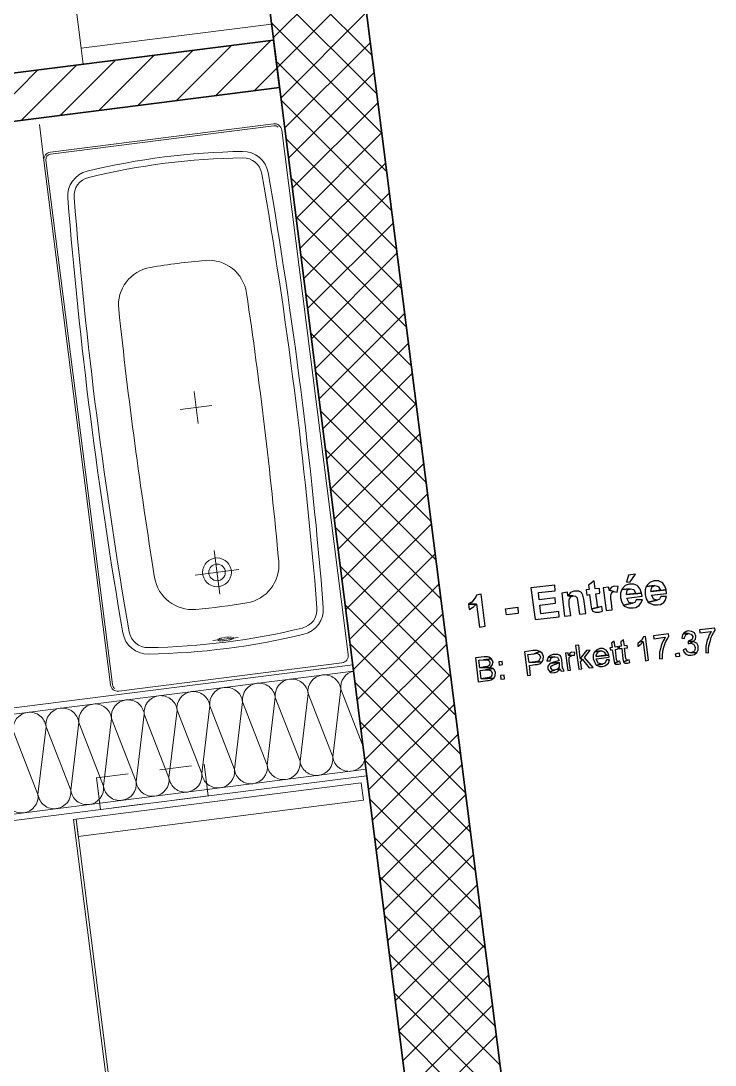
# Model space of a CAD drawing. Header units: metres. Extents: x 2713679.5 to 2713747.3, y 1226017.1 to 1226104.2.
# Drawn here: x 2713692.383 to 2713694.556, y 1226076.41 to 1226079.677 of the extents above; entities that cross this region are included whole.
import ezdxf

# ---------------------------------------------------------------- set-up
doc = ezdxf.new("R2010")
doc.units = ezdxf.units.M
doc.header["$MEASUREMENT"] = 0
for name, pattern in [('MITTELLINIE', [13, 9.34, -1.22, 1.22, -1.22]), ('Strich 2', [0.141111, 0.070556, -0.070556]), ('Strich 2_1mm', [0.15, 0.1, -0.05])]:
    doc.linetypes.add(name, pattern=pattern)
doc.layers.add('plangrafiken', color=251, linetype='Continuous')
doc.layers.add('waende_stuetzen', color=250, linetype='Continuous')
doc.layers.add('texte', color=7, linetype='Continuous', true_color=0x000000)

msp = doc.modelspace()

# ---------------------------------------------------------------- linework, layer by layer
at = {"layer": 'plangrafiken', "color": 7, "linetype": 'Continuous', "lineweight": 13}
for p, q in [((2713693.0933, 1226080.2518), (2713693.1676, 1226079.6665)), ((2713692.5723, 1226079.5909), (2713692.4981, 1226080.1762)), ((2713692.5723, 1226079.5909), (2713693.1676, 1226079.6665)), ((2713693.1676, 1226079.6665), (2713693.1739, 1226079.6169)), ((2713693.1739, 1226079.6169), (2713692.5786, 1226079.5413)), ((2713692.5786, 1226079.5413), (2713692.5723, 1226079.5909)), ((2713692.4555, 1226079.2404), (2713692.4413, 1226079.3525)), ((2713693.1739, 1226079.3548), (2713692.4755, 1226079.2661)), ((2713693.1746, 1226079.3488), (2713692.4762, 1226079.2602)), ((2713693.4078, 1226077.694), (2713693.1996, 1226079.3349)), ((2713692.4555, 1226079.2404), (2713692.6638, 1226077.5996)), ((2713692.6697, 1226077.6003), (2713692.4615, 1226079.2412)), ((2713692.9988, 1226077.7414), (2713692.9984, 1226077.7411)), ((2713693.0007, 1226077.7426), (2713693, 1226077.7422)), ((2713693.0033, 1226077.7437), (2713693.0023, 1226077.7433)), ((2713693.0055, 1226077.7444), (2713693.0043, 1226077.744)), ((2713693.0079, 1226077.7451), (2713693.0066, 1226077.7448)), ((2713693.0106, 1226077.7458), (2713693.0092, 1226077.7455)), ((2713693.0135, 1226077.7464), (2713693.012, 1226077.7461)), ((2713693.0166, 1226077.747), (2713693.015, 1226077.7467)), ((2713693.0197, 1226077.7475), (2713693.0181, 1226077.7473)), ((2713693.0229, 1226077.748), (2713693.0213, 1226077.7478)), ((2713693.0262, 1226077.7484), (2713693.0246, 1226077.7482)), ((2713693.0294, 1226077.7486), (2713693.0278, 1226077.7485)), ((2713693.0325, 1226077.7488), (2713693.0309, 1226077.7488)), ((2713693.0354, 1226077.749), (2713693.034, 1226077.7489)), ((2713693.0382, 1226077.749), (2713693.0369, 1226077.749)), ((2713693.0408, 1226077.7489), (2713693.0395, 1226077.7489)), ((2713693.0417, 1226077.7417), (2713693.0428, 1226077.742)), ((2713693.043, 1226077.7487), (2713693.0419, 1226077.7488)), ((2713693.0438, 1226077.7424), (2713693.0448, 1226077.7428)), ((2713693.045, 1226077.7485), (2713693.0441, 1226077.7486)), ((2713693.0465, 1226077.7435), (2713693.0472, 1226077.7439)), ((2713693.0473, 1226077.7479), (2713693.0466, 1226077.7481)), ((2713693.0483, 1226077.7446), (2713693.0487, 1226077.745)), ((2713693.0491, 1226077.7469), (2713693.0488, 1226077.7472)), ((2713692.9978, 1226077.7398), (2713692.9979, 1226077.7395)), ((2713692.9992, 1226077.7384), (2713692.9998, 1226077.7382)), ((2713693.0013, 1226077.7378), (2713693.0021, 1226077.7376)), ((2713693.0041, 1226077.7373), (2713693.0052, 1226077.7372)), ((2713693.0064, 1226077.7372), (2713693.0076, 1226077.7371)), ((2713693.0089, 1226077.7371), (2713693.0103, 1226077.7371)), ((2713693.0117, 1226077.7371), (2713693.0132, 1226077.7371)), ((2713693.0147, 1226077.7372), (2713693.0162, 1226077.7373)), ((2713693.0178, 1226077.7374), (2713693.0194, 1226077.7375)), ((2713693.021, 1226077.7377), (2713693.0226, 1226077.7379)), ((2713693.0242, 1226077.7381), (2713693.0258, 1226077.7383)), ((2713693.0274, 1226077.7385), (2713693.029, 1226077.7388)), ((2713693.0306, 1226077.739), (2713693.0321, 1226077.7393)), ((2713693.0337, 1226077.7396), (2713693.0351, 1226077.7399)), ((2713693.0366, 1226077.7403), (2713693.0379, 1226077.7406)), ((2713693.0392, 1226077.7409), (2713693.0405, 1226077.7413)), ((2713692.6895, 1226077.5797), (2713693.3879, 1226077.6683)), ((2713693.4486, 1226077.293), (2713692.5558, 1226077.1797)), ((2713693.4555, 1226077.2384), (2713693.4486, 1226077.293)), ((2713692.5627, 1226077.1251), (2713693.4555, 1226077.2384)), ((2713692.5558, 1226077.1797), (2713692.5478, 1226077.1786)), ((2713692.5478, 1226077.1786), (2713692.6989, 1226075.9882)), ((2713692.5558, 1226077.1797), (2713692.5627, 1226077.1251)), ((2713692.7069, 1226075.9892), (2713692.5558, 1226077.1797)), ((2713692.5558, 1226077.1797), (2713692.7799, 1226075.4138))]:
    msp.add_line(p, q, dxfattribs=at)
at = {"layer": 'plangrafiken', "color": 7, "linetype": 'Strich 2_1mm', "lineweight": 13}
for p, q in [((2713692.938, 1226078.4176), (2713692.9254, 1226078.5168)), ((2713692.9813, 1226078.4735), (2713692.8821, 1226078.4609))]:
    msp.add_line(p, q, dxfattribs=at)
at = {"layer": 'plangrafiken', "color": 7, "linetype": 'MITTELLINIE', "lineweight": 13}
for p, q in [((2713693.0058, 1226077.8829), (2713692.9884, 1226078.0198)), ((2713693.0656, 1226077.96), (2713692.9287, 1226077.9427)), ((2713693.0635, 1226077.7481), (2713692.9836, 1226077.738))]:
    msp.add_line(p, q, dxfattribs=at)
at = {"layer": 'plangrafiken', "color": 7, "linetype": 'Strich 2', "lineweight": 13}
for p, q in [((2713692.62, 1226077.3088), (2713692.9573, 1226077.3516)), ((2713692.9573, 1226077.3516), (2713692.9699, 1226077.2524)), ((2713692.6326, 1226077.2096), (2713692.62, 1226077.3088)), ((2713692.9699, 1226077.2524), (2713692.6326, 1226077.2096))]:
    msp.add_line(p, q, dxfattribs=at)
at = {"layer": 'plangrafiken', "color": 7, "linetype": 'Continuous', "lineweight": 13}
for radius in [0.045, 0.026]:
    msp.add_circle((2713692.9971, 1226077.9514), radius, dxfattribs=at)
for centre, radius, start, end in [((2713693.1768, 1226079.332), 0.023, 7.2326, 97.2326), ((2713693.1768, 1226079.332), 0.017, 47.3517, 97.2326), ((2713692.4784, 1226079.2433), 0.023, 97.2326, 187.2326), ((2713692.4784, 1226079.2433), 0.017, 97.2326, 187.2326), ((2713693.1117, 1226077.0486), 2.22, 90.8933, 103.5719), ((2713693.1117, 1226077.0486), 2.2, 90.8933, 103.5719), ((2713693.0783, 1226079.1883), 0.08, 9.8491, 90.8933), ((2713693.0783, 1226079.1883), 0.06, 9.8486, 90.8934), ((2713692.6095, 1226079.1288), 0.08, 103.5719, 184.6165), ((2713692.6095, 1226079.1288), 0.06, 103.5718, 184.6165), ((2713678.3585, 1226076.6329), 15, 4.61649, 9.84866), ((2713678.3585, 1226076.6329), 15.02, 4.61649, 9.84866), ((2713707.5011, 1226080.3313), 15.02, 184.61646, 189.84866), ((2713707.5011, 1226080.3313), 15, 184.61646, 189.84866), ((2713693.1514, 1226076.7356), 2.2, 94.9852, 99.4799), ((2713692.9707, 1226078.8077), 0.12, 8.4567, 94.9852), ((2713692.8088, 1226078.7872), 0.12, 99.48, 186.0084), ((2713678.2525, 1226076.6194), 15, 5.22328, 8.45675), ((2713707.6071, 1226080.3448), 15, 186.00839, 189.24188), ((2713693.0707, 1226077.9741), 0.12, 279.3214, 5.2233), ((2713692.9203, 1226077.955), 0.12, 189.2419, 275.1438), ((2713692.7338, 1226080.0266), 2.2, 275.1438, 279.3214), ((2713693.25, 1226077.8354), 0.06, 283.5718, 4.6166), ((2713693.25, 1226077.8354), 0.08, 283.5719, 4.6164), ((2713692.7479, 1226079.9156), 2.2, 270.8933, 283.5719), ((2713692.7812, 1226077.7759), 0.08, 189.8488, 270.8933), ((2713692.7812, 1226077.7759), 0.06, 189.8486, 270.8933), ((2713692.7479, 1226079.9156), 2.22, 270.8933, 283.5719), ((2713693.385, 1226077.6911), 0.023, 277.2326, 7.2326), ((2713692.6866, 1226077.6025), 0.023, 187.2326, 277.2326), ((2713692.6866, 1226077.6025), 0.017, 187.2326, 237.1133)]:
    msp.add_arc(centre, radius, start, end, dxfattribs=at)
at = {"layer": 'texte'}
for points in [[(2713694.3064, 1226077.9454), (2713694.2844, 1226077.9429), (2713694.2782, 1226077.9209), (2713694.2905, 1226077.9221)], [(2713694.0543, 1226077.9111), (2713693.9797, 1226077.9026), (2713693.9931, 1226077.8035), (2713694.0678, 1226077.812), (2713694.0666, 1226077.8291), (2713694.0103, 1226077.8218), (2713694.0078, 1226077.8487), (2713694.0568, 1226077.8548), (2713694.0555, 1226077.872), (2713694.0054, 1226077.8659), (2713694.0029, 1226077.8879), (2713694.0555, 1226077.894)], [(2713694.1779, 1226077.9246), (2713694.1595, 1226077.9111), (2713694.162, 1226077.8977), (2713694.1522, 1226077.8964), (2713694.1547, 1226077.8805), (2713694.1632, 1226077.8818), (2713694.1669, 1226077.8512), (2713694.1669, 1226077.8499), (2713694.1693, 1226077.8377), (2713694.1926, 1226077.8426), (2713694.1901, 1226077.8426), (2713694.1877, 1226077.8451), (2713694.1865, 1226077.8561), (2713694.1828, 1226077.8842), (2713694.195, 1226077.8867), (2713694.1938, 1226077.9013), (2713694.1803, 1226077.9001)], [(2713694.2232, 1226077.905), (2713694.206, 1226077.9026), (2713694.2146, 1226077.8316), (2713694.2342, 1226077.834), (2713694.2317, 1226077.8561), (2713694.2293, 1226077.8695), (2713694.2293, 1226077.8805), (2713694.233, 1226077.8879), (2713694.2391, 1226077.8916), (2713694.2244, 1226077.8952)], [(2713694.2403, 1226077.9087), (2713694.2317, 1226077.905), (2713694.2244, 1226077.8952), (2713694.2391, 1226077.8916), (2713694.2489, 1226077.8891), (2713694.2525, 1226077.9075), (2713694.2525, 1226077.9075)], [(2713694.288, 1226077.9148), (2713694.2868, 1226077.9148), (2713694.2746, 1226077.9099), (2713694.266, 1226077.9013), (2713694.2636, 1226077.8977), (2713694.2905, 1226077.9001), (2713694.3015, 1226077.8977), (2713694.3015, 1226077.8964), (2713694.3076, 1226077.8854), (2713694.2782, 1226077.8818), (2713694.326, 1226077.8867), (2713694.3211, 1226077.8989), (2713694.3149, 1226077.9075), (2713694.3125, 1226077.9099), (2713694.3015, 1226077.9148)], [(2713694.3406, 1226077.9075), (2713694.337, 1226077.8964), (2713694.337, 1226077.883), (2713694.337, 1226077.8818), (2713694.3406, 1226077.8683), (2713694.3468, 1226077.8585), (2713694.3749, 1226077.8646), (2713694.3627, 1226077.8671), (2713694.3627, 1226077.8683), (2713694.3565, 1226077.8805), (2713694.4043, 1226077.8854), (2713694.403, 1226077.8964), (2713694.3553, 1226077.8916), (2713694.3553, 1226077.8928), (2713694.3578, 1226077.905), (2713694.3676, 1226077.9099)], [(2713694.3651, 1226077.9246), (2713694.3639, 1226077.9246), (2713694.3516, 1226077.9197), (2713694.3431, 1226077.9111), (2713694.3406, 1226077.9075), (2713694.3676, 1226077.9099), (2713694.3786, 1226077.9075), (2713694.3786, 1226077.9062), (2713694.3847, 1226077.8952), (2713694.3553, 1226077.8916), (2713694.403, 1226077.8964), (2713694.3981, 1226077.9087), (2713694.392, 1226077.9172), (2713694.3896, 1226077.9197), (2713694.3786, 1226077.9246)], [(2713693.8243, 1226077.883), (2713693.8096, 1226077.8805), (2713693.8072, 1226077.8744), (2713693.7986, 1226077.8634), (2713693.7949, 1226077.8585), (2713693.7839, 1226077.8524), (2713693.8096, 1226077.8524), (2713693.8182, 1226077.7802), (2713693.8365, 1226077.7827)], [(2713694.0935, 1226077.8891), (2713694.0763, 1226077.8867), (2713694.0849, 1226077.8145), (2713694.1045, 1226077.8169), (2713694.0996, 1226077.8499), (2713694.0996, 1226077.8548), (2713694.0996, 1226077.8659), (2713694.1033, 1226077.8744), (2713694.1118, 1226077.8781), (2713694.0947, 1226077.8781)], [(2713694.1167, 1226077.8928), (2713694.1143, 1226077.8928), (2713694.1033, 1226077.8879), (2713694.0947, 1226077.8781), (2713694.1118, 1226077.8781), (2713694.1192, 1226077.8769), (2713694.1241, 1226077.872), (2713694.1241, 1226077.8707), (2713694.1265, 1226077.8573), (2713694.1314, 1226077.8206), (2713694.151, 1226077.823), (2713694.1449, 1226077.8671), (2713694.1424, 1226077.8805), (2713694.1375, 1226077.8879), (2713694.129, 1226077.8928)], [(2713694.2636, 1226077.8977), (2713694.2599, 1226077.8867), (2713694.2599, 1226077.8732), (2713694.2599, 1226077.872), (2713694.2636, 1226077.8585), (2713694.2697, 1226077.8487), (2713694.2978, 1226077.8548), (2713694.2856, 1226077.8573), (2713694.2856, 1226077.8585), (2713694.2795, 1226077.8707), (2713694.3272, 1226077.8769), (2713694.326, 1226077.8867), (2713694.2782, 1226077.8818), (2713694.2782, 1226077.883), (2713694.2807, 1226077.8952), (2713694.2905, 1226077.9001)], [(2713694.3859, 1226077.8756), (2713694.3822, 1226077.8671), (2713694.3749, 1226077.8646), (2713694.3468, 1226077.8585), (2713694.3516, 1226077.8548), (2713694.3627, 1226077.8499), (2713694.3761, 1226077.8499), (2713694.3847, 1226077.8512), (2713694.3957, 1226077.8573), (2713694.3994, 1226077.8634), (2713694.4043, 1226077.8756)], [(2713693.7839, 1226077.8524), (2713693.7864, 1226077.8353), (2713693.7888, 1226077.8365), (2713693.7998, 1226077.8438), (2713693.8096, 1226077.8524)], [(2713693.9026, 1226077.8181), (2713693.9001, 1226077.8377), (2713693.9381, 1226077.8426), (2713693.9393, 1226077.823), (2713693.9026, 1226077.8181)], [(2713694.2011, 1226077.8451), (2713694.1926, 1226077.8426), (2713694.1693, 1226077.8377), (2713694.173, 1226077.8304), (2713694.1803, 1226077.8267), (2713694.1889, 1226077.8267), (2713694.1926, 1226077.8267), (2713694.2036, 1226077.8304)], [(2713694.3088, 1226077.8659), (2713694.3052, 1226077.8573), (2713694.2978, 1226077.8548), (2713694.2697, 1226077.8487), (2713694.2746, 1226077.8451), (2713694.2856, 1226077.8402), (2713694.299, 1226077.8402), (2713694.3076, 1226077.8414), (2713694.3186, 1226077.8475), (2713694.3223, 1226077.8536), (2713694.3284, 1226077.8659)], [(2713694.5548, 1226077.7765), (2713694.507, 1226077.7716), (2713694.5083, 1226077.7619), (2713694.5438, 1226077.7667), (2713694.5425, 1226077.7643), (2713694.5376, 1226077.7557), (2713694.534, 1226077.7459), (2713694.5315, 1226077.7398), (2713694.5291, 1226077.73), (2713694.5266, 1226077.7202), (2713694.5266, 1226077.719), (2713694.5266, 1226077.708), (2713694.5266, 1226077.6994), (2713694.5364, 1226077.7007), (2713694.5352, 1226077.7007), (2713694.5352, 1226077.7117), (2713694.5364, 1226077.7215), (2713694.5389, 1226077.7288), (2713694.5413, 1226077.7386), (2713694.5438, 1226077.7484), (2713694.5462, 1226077.7533), (2713694.5511, 1226077.7619), (2713694.556, 1226077.7704)], [(2713694.3382, 1226077.7508), (2713694.3321, 1226077.7496), (2713694.3308, 1226077.7472), (2713694.326, 1226077.7386), (2713694.3211, 1226077.7349), (2713694.3308, 1226077.7337), (2713694.3382, 1226077.675), (2713694.348, 1226077.6762)], [(2713694.4104, 1226077.7594), (2713694.3627, 1226077.7533), (2713694.3639, 1226077.7435), (2713694.3994, 1226077.7484), (2713694.3981, 1226077.7459), (2713694.3933, 1226077.7374), (2713694.3896, 1226077.7276), (2713694.3871, 1226077.7215), (2713694.3847, 1226077.7117), (2713694.3822, 1226077.7019), (2713694.3822, 1226077.7007), (2713694.3822, 1226077.6897), (2713694.3822, 1226077.6811), (2713694.3908, 1226077.6823), (2713694.3908, 1226077.6823), (2713694.3908, 1226077.6933), (2713694.392, 1226077.7031), (2713694.3933, 1226077.7105), (2713694.3969, 1226077.7202), (2713694.3994, 1226077.73), (2713694.4018, 1226077.7349), (2713694.4067, 1226077.7435), (2713694.4116, 1226077.7521)], [(2713694.4569, 1226077.7606), (2713694.4544, 1226077.7557), (2713694.452, 1226077.7459), (2713694.4605, 1226077.7447), (2713694.4605, 1226077.7472), (2713694.4642, 1226077.7557), (2713694.4642, 1226077.7557), (2713694.4728, 1226077.7606)], [(2713694.4716, 1226077.768), (2713694.4654, 1226077.7667), (2713694.4569, 1226077.7606), (2713694.4728, 1226077.7606), (2713694.4813, 1226077.7582), (2713694.4862, 1226077.7508), (2713694.4862, 1226077.7484), (2713694.4826, 1226077.7398), (2713694.4813, 1226077.7398), (2713694.4728, 1226077.7362), (2713694.4875, 1226077.7349), (2713694.4948, 1226077.7423), (2713694.496, 1226077.7508), (2713694.496, 1226077.7521), (2713694.4924, 1226077.7606), (2713694.4911, 1226077.7619), (2713694.4826, 1226077.7667), (2713694.4813, 1226077.7667)], [(2713694.129, 1226077.7239), (2713694.1192, 1226077.7227), (2713694.129, 1226077.6481), (2713694.1387, 1226077.6493), (2713694.1351, 1226077.6713), (2713694.1412, 1226077.6786), (2713694.1339, 1226077.6823)], [(2713694.1963, 1226077.7129), (2713694.195, 1226077.7129), (2713694.1865, 1226077.7092), (2713694.1791, 1226077.7031), (2713694.1975, 1226077.7056), (2713694.2011, 1226077.7056), (2713694.2097, 1226077.7019), (2713694.2097, 1226077.7007), (2713694.2146, 1226077.6921), (2713694.184, 1226077.6884), (2713694.2232, 1226077.6921), (2713694.2207, 1226077.7007), (2713694.2146, 1226077.708), (2713694.2146, 1226077.708), (2713694.206, 1226077.7129)], [(2713694.2403, 1226077.7362), (2713694.2317, 1226077.73), (2713694.2342, 1226077.7166), (2713694.2268, 1226077.7154), (2713694.2281, 1226077.7092), (2713694.2342, 1226077.7092), (2713694.2391, 1226077.6786), (2713694.2391, 1226077.6774), (2713694.2415, 1226077.6676), (2713694.2538, 1226077.6725), (2713694.2501, 1226077.6725), (2713694.2489, 1226077.6738), (2713694.2476, 1226077.6786), (2713694.244, 1226077.7105), (2713694.2525, 1226077.7117), (2713694.2525, 1226077.719), (2713694.2427, 1226077.7178)], [(2713694.2697, 1226077.7398), (2713694.2611, 1226077.7337), (2713694.2623, 1226077.7202), (2713694.2562, 1226077.719), (2713694.2562, 1226077.7129), (2713694.2636, 1226077.7129), (2713694.2672, 1226077.6823), (2713694.2672, 1226077.6811), (2713694.2697, 1226077.6713), (2713694.2831, 1226077.6762), (2713694.2795, 1226077.6762), (2713694.2782, 1226077.6774), (2713694.277, 1226077.6823), (2713694.2721, 1226077.7141), (2713694.2819, 1226077.7154), (2713694.2807, 1226077.7227), (2713694.2721, 1226077.7215)], [(2713694.3211, 1226077.7349), (2713694.3137, 1226077.7288), (2713694.3137, 1226077.7202), (2713694.3149, 1226077.7202), (2713694.3235, 1226077.7264), (2713694.3235, 1226077.7264), (2713694.3308, 1226077.7337)], [(2713694.4642, 1226077.7117), (2713694.4557, 1226077.7092), (2713694.4581, 1226077.7031), (2713694.4642, 1226077.6958), (2713694.4716, 1226077.6921), (2713694.4813, 1226077.6921), (2713694.4813, 1226077.6921), (2713694.4911, 1226077.6946), (2713694.4985, 1226077.7007), (2713694.4801, 1226077.6994), (2713694.4801, 1226077.6994), (2713694.4716, 1226077.7019), (2713694.4691, 1226077.7031)], [(2713694.4716, 1226077.7362), (2713694.4716, 1226077.7276), (2713694.4777, 1226077.73), (2713694.4875, 1226077.7349), (2713694.4875, 1226077.7349), (2713694.4728, 1226077.7362)], [(2713694.4875, 1226077.7349), (2713694.4777, 1226077.73), (2713694.4801, 1226077.73), (2713694.4887, 1226077.7264), (2713694.4899, 1226077.7251), (2713694.4936, 1226077.7166), (2713694.4936, 1226077.7141), (2713694.4911, 1226077.7056), (2713694.4887, 1226077.7031), (2713694.4801, 1226077.6994), (2713694.4985, 1226077.7007), (2713694.5034, 1226077.7092), (2713694.5034, 1226077.7178), (2713694.5034, 1226077.7215), (2713694.4985, 1226077.73), (2713694.496, 1226077.7313)], [(2713693.8328, 1226077.6872), (2713693.8059, 1226077.6835), (2713693.8145, 1226077.6089), (2713693.8439, 1226077.6126), (2713693.8463, 1226077.6126), (2713693.8549, 1226077.615), (2713693.8634, 1226077.6199), (2713693.8243, 1226077.6187), (2713693.8206, 1226077.6444), (2713693.8377, 1226077.6468), (2713693.861, 1226077.6505), (2713693.8524, 1226077.6542), (2713693.8524, 1226077.6542), (2713693.8194, 1226077.653), (2713693.8169, 1226077.6762), (2713693.8316, 1226077.6774), (2713693.8561, 1226077.6811), (2713693.8475, 1226077.686), (2713693.8439, 1226077.6872)], [(2713693.8561, 1226077.6811), (2713693.8316, 1226077.6774), (2713693.8328, 1226077.6774), (2713693.8426, 1226077.6774), (2713693.8488, 1226077.675), (2713693.8512, 1226077.6689), (2713693.85, 1226077.6615), (2713693.8451, 1226077.6566), (2713693.8353, 1226077.6554), (2713693.8194, 1226077.653), (2713693.8524, 1226077.6542), (2713693.8585, 1226077.6615), (2713693.861, 1226077.6713), (2713693.861, 1226077.6713), (2713693.8561, 1226077.6799)], [(2713693.987, 1226077.7068), (2713693.9589, 1226077.7031), (2713693.9687, 1226077.6285), (2713693.9785, 1226077.6297), (2713693.9748, 1226077.6603), (2713693.9931, 1226077.6627), (2713693.9993, 1226077.6627), (2713694.009, 1226077.6664), (2713694.0152, 1226077.6713), (2713693.9736, 1226077.6689), (2713693.9699, 1226077.6946), (2713693.9895, 1226077.697), (2713694.0078, 1226077.7043), (2713694.0078, 1226077.7043), (2713693.9993, 1226077.7068), (2713693.998, 1226077.7068)], [(2713694.0078, 1226077.7043), (2713693.9895, 1226077.697), (2713693.998, 1226077.6982), (2713694.0054, 1226077.6946), (2713694.009, 1226077.6872), (2713694.009, 1226077.6848), (2713694.0054, 1226077.6762), (2713694.0029, 1226077.6738), (2713693.9931, 1226077.6713), (2713693.9736, 1226077.6689), (2713694.0152, 1226077.6713), (2713694.0176, 1226077.6786), (2713694.0188, 1226077.6884), (2713694.0188, 1226077.6884), (2713694.0152, 1226077.6982)], [(2713694.0335, 1226077.6848), (2713694.0335, 1226077.6848), (2713694.0298, 1226077.675), (2713694.0396, 1226077.675), (2713694.0433, 1226077.6835), (2713694.0433, 1226077.6835), (2713694.0519, 1226077.6872)], [(2713694.0531, 1226077.6946), (2713694.0494, 1226077.6946), (2713694.0409, 1226077.6909), (2713694.0409, 1226077.6909), (2713694.0335, 1226077.6848), (2713694.0519, 1226077.6872), (2713694.0543, 1226077.6872), (2713694.0629, 1226077.686), (2713694.0666, 1226077.6774), (2713694.0666, 1226077.675), (2713694.0617, 1226077.6738), (2713694.0506, 1226077.6701), (2713694.0433, 1226077.6676), (2713694.0678, 1226077.6689), (2713694.0678, 1226077.6652), (2713694.0678, 1226077.6554), (2713694.0629, 1226077.6481), (2713694.0714, 1226077.6481), (2713694.0739, 1226077.6419), (2713694.0837, 1226077.6432), (2713694.08, 1226077.6493), (2713694.0788, 1226077.653), (2713694.0776, 1226077.6652), (2713694.0763, 1226077.6774), (2713694.0739, 1226077.686), (2713694.0714, 1226077.6909), (2713694.0641, 1226077.6946), (2713694.0629, 1226077.6946)], [(2713694.0959, 1226077.6994), (2713694.0874, 1226077.6982), (2713694.0947, 1226077.6444), (2713694.1033, 1226077.6456), (2713694.0996, 1226077.6738), (2713694.0996, 1226077.675), (2713694.0996, 1226077.6848), (2713694.1033, 1226077.6897), (2713694.1082, 1226077.6921), (2713694.0971, 1226077.6909)], [(2713694.1069, 1226077.7019), (2713694.102, 1226077.6994), (2713694.0971, 1226077.6909), (2713694.1082, 1226077.6921), (2713694.1155, 1226077.6909), (2713694.1167, 1226077.7007), (2713694.1167, 1226077.7007)], [(2713694.1644, 1226077.708), (2713694.1534, 1226077.7068), (2713694.1339, 1226077.6823), (2713694.1412, 1226077.6786), (2713694.162, 1226077.653), (2713694.1742, 1226077.6542), (2713694.1473, 1226077.6848)], [(2713694.1791, 1226077.7031), (2713694.1779, 1226077.7007), (2713694.1742, 1226077.6921), (2713694.1742, 1226077.6811), (2713694.1755, 1226077.6786), (2713694.1791, 1226077.6689), (2713694.184, 1226077.6615), (2713694.2036, 1226077.664), (2713694.1999, 1226077.664), (2713694.1914, 1226077.6676), (2713694.1877, 1226077.6713), (2713694.184, 1226077.6811), (2713694.2244, 1226077.686), (2713694.2244, 1226077.6884), (2713694.2232, 1226077.6921), (2713694.184, 1226077.6884), (2713694.184, 1226077.6909), (2713694.1877, 1226077.7007), (2713694.1889, 1226077.7019), (2713694.1975, 1226077.7056)], [(2713694.2158, 1226077.6774), (2713694.2158, 1226077.6762), (2713694.2109, 1226077.6676), (2713694.2036, 1226077.664), (2713694.184, 1226077.6615), (2713694.1852, 1226077.6615), (2713694.1938, 1226077.6566), (2713694.2036, 1226077.6566), (2713694.2109, 1226077.6591), (2713694.2183, 1226077.664), (2713694.2219, 1226077.6676), (2713694.2256, 1226077.6774)], [(2713694.2868, 1226077.6774), (2713694.2831, 1226077.6762), (2713694.2697, 1226077.6713), (2713694.2746, 1226077.6676), (2713694.2819, 1226077.6676), (2713694.2892, 1226077.6689)], [(2713694.4336, 1226077.6872), (2713694.4324, 1226077.697), (2713694.4434, 1226077.6994), (2713694.4446, 1226077.6884), (2713694.4336, 1226077.6872)], [(2713693.861, 1226077.6505), (2713693.8377, 1226077.6468), (2713693.839, 1226077.6468), (2713693.8488, 1226077.6468), (2713693.8549, 1226077.6432), (2713693.8585, 1226077.6358), (2713693.8573, 1226077.6297), (2713693.8549, 1226077.6248), (2713693.8488, 1226077.6224), (2713693.8426, 1226077.6211), (2713693.8243, 1226077.6187), (2713693.8634, 1226077.6199), (2713693.8671, 1226077.6273), (2713693.8671, 1226077.6273), (2713693.8683, 1226077.637), (2713693.8683, 1226077.6395), (2713693.8634, 1226077.6481)], [(2713693.8891, 1226077.6725), (2713693.8793, 1226077.6713), (2713693.8806, 1226077.6615), (2713693.8904, 1226077.6627)], [(2713694.0433, 1226077.6676), (2713694.0372, 1226077.664), (2713694.0323, 1226077.6578), (2713694.0323, 1226077.6505), (2713694.0323, 1226077.6481), (2713694.0384, 1226077.6407), (2713694.0531, 1226077.6456), (2713694.0458, 1226077.6468), (2713694.0421, 1226077.6517), (2713694.0421, 1226077.6566), (2713694.0458, 1226077.6603), (2713694.0531, 1226077.6627), (2713694.0592, 1226077.6652), (2713694.0678, 1226077.6689)], [(2713694.0629, 1226077.6481), (2713694.0531, 1226077.6456), (2713694.0384, 1226077.6407), (2713694.0421, 1226077.6383), (2713694.0519, 1226077.637), (2713694.0531, 1226077.6383), (2713694.0617, 1226077.6407), (2713694.0629, 1226077.6419), (2713694.0714, 1226077.6481)], [(2713694.2574, 1226077.6738), (2713694.2538, 1226077.6725), (2713694.2415, 1226077.6676), (2713694.2452, 1226077.664), (2713694.2538, 1226077.664), (2713694.2599, 1226077.6652)], [(2713693.8953, 1226077.6297), (2713693.8842, 1226077.6285), (2713693.8855, 1226077.6175), (2713693.8965, 1226077.6187)]]:
    msp.add_lwpolyline(points, close=True, dxfattribs=at)
at = {"layer": 'waende_stuetzen', "color": 7, "linetype": 'Continuous', "lineweight": 35}
for p, q in [((2713694.0305, 1226075.25), (2713693.2323, 1226081.5395)), ((2713692.9347, 1226081.5017), (2713693.6951, 1226075.5098)), ((2713693.1739, 1226079.6169), (2713691.5171, 1226079.4066)), ((2713693.1927, 1226079.4681), (2713693.1739, 1226079.6169)), ((2713691.536, 1226079.2578), (2713693.1927, 1226079.4681))]:
    msp.add_line(p, q, dxfattribs=at)
at = {"layer": 'waende_stuetzen', "color": 18, "linetype": 'Continuous', "lineweight": 0, "true_color": 0x000000}
for p, q in [((2713693.4824, 1226079.5686), (2713693.136, 1226079.915)), ((2713693.173, 1226079.6236), (2713693.4414, 1226079.892)), ((2713693.4978, 1226079.4471), (2713693.1514, 1226079.7935)), ((2713693.1849, 1226079.5295), (2713693.4533, 1226079.7978)), ((2713693.1969, 1226079.4354), (2713693.4652, 1226079.7037)), ((2713693.5132, 1226079.3256), (2713693.1669, 1226079.672)), ((2713692.992, 1226079.4426), (2713693.1652, 1226079.6158)), ((2713693.2088, 1226079.3412), (2713693.4772, 1226079.6096)), ((2713692.749, 1226079.4117), (2713692.9222, 1226079.5849)), ((2713692.8705, 1226079.4272), (2713693.0437, 1226079.6003)), ((2713692.3846, 1226079.3655), (2713692.5577, 1226079.5387)), ((2713692.506, 1226079.3809), (2713692.6792, 1226079.5541)), ((2713692.6275, 1226079.3963), (2713692.8007, 1226079.5695)), ((2713693.5286, 1226079.2042), (2713693.1823, 1226079.5505)), ((2713692.2631, 1226079.3501), (2713692.4363, 1226079.5233)), ((2713693.1135, 1226079.458), (2713693.1849, 1226079.5295)), ((2713693.2208, 1226079.2471), (2713693.4891, 1226079.5155)), ((2713693.5441, 1226079.0827), (2713693.1977, 1226079.429)), ((2713693.2327, 1226079.153), (2713693.5011, 1226079.4213)), ((2713693.2447, 1226079.0589), (2713693.513, 1226079.3272)), ((2713693.5595, 1226078.9612), (2713693.2131, 1226079.3076)), ((2713693.2566, 1226078.9648), (2713693.525, 1226079.2331)), ((2713693.5749, 1226078.8397), (2713693.2285, 1226079.1861)), ((2713693.2686, 1226078.8706), (2713693.5369, 1226079.139)), ((2713693.5903, 1226078.7182), (2713693.2439, 1226079.0646)), ((2713693.2805, 1226078.7765), (2713693.5489, 1226079.0449)), ((2713693.2925, 1226078.6824), (2713693.5608, 1226078.9507)), ((2713693.6057, 1226078.5967), (2713693.2594, 1226078.9431)), ((2713693.3044, 1226078.5883), (2713693.5727, 1226078.8566)), ((2713693.6211, 1226078.4753), (2713693.2748, 1226078.8216)), ((2713693.3163, 1226078.4941), (2713693.5847, 1226078.7625)), ((2713693.6366, 1226078.3538), (2713693.2902, 1226078.7001)), ((2713693.3283, 1226078.4), (2713693.5966, 1226078.6684)), ((2713693.652, 1226078.2323), (2713693.3056, 1226078.5787)), ((2713693.3402, 1226078.3059), (2713693.6086, 1226078.5743)), ((2713693.3522, 1226078.2118), (2713693.6205, 1226078.4801)), ((2713693.6674, 1226078.1108), (2713693.321, 1226078.4572)), ((2713693.3641, 1226078.1177), (2713693.6325, 1226078.386)), ((2713693.6828, 1226077.9893), (2713693.3364, 1226078.3357)), ((2713693.3761, 1226078.0235), (2713693.6444, 1226078.2919)), ((2713693.6982, 1226077.8678), (2713693.3519, 1226078.2142)), ((2713693.388, 1226077.9294), (2713693.6564, 1226078.1978)), ((2713693.4, 1226077.8353), (2713693.6683, 1226078.1036)), ((2713693.7136, 1226077.7464), (2713693.3673, 1226078.0927)), ((2713693.4119, 1226077.7412), (2713693.6802, 1226078.0095)), ((2713693.7291, 1226077.6249), (2713693.3827, 1226077.9712)), ((2713693.4238, 1226077.6471), (2713693.6922, 1226077.9154)), ((2713693.7445, 1226077.5034), (2713693.3981, 1226077.8498)), ((2713693.4358, 1226077.5529), (2713693.7041, 1226077.8213)), ((2713693.7599, 1226077.3819), (2713693.4135, 1226077.7283)), ((2713693.4477, 1226077.4588), (2713693.7161, 1226077.7272)), ((2713693.4597, 1226077.3647), (2713693.728, 1226077.633)), ((2713693.7753, 1226077.2604), (2713693.429, 1226077.6068)), ((2713693.4716, 1226077.2706), (2713693.74, 1226077.5389)), ((2713693.7907, 1226077.1389), (2713693.4444, 1226077.4853)), ((2713693.4836, 1226077.1764), (2713693.7519, 1226077.4448)), ((2713693.8061, 1226077.0175), (2713693.4598, 1226077.3638)), ((2713693.4955, 1226077.0823), (2713693.7639, 1226077.3507)), ((2713693.5075, 1226076.9882), (2713693.7758, 1226077.2566)), ((2713693.8216, 1226076.896), (2713693.4752, 1226077.2423)), ((2713693.5194, 1226076.8941), (2713693.7878, 1226077.1624)), ((2713693.837, 1226076.7745), (2713693.4906, 1226077.1209)), ((2713693.5313, 1226076.8), (2713693.7997, 1226077.0683)), ((2713693.8524, 1226076.653), (2713693.506, 1226076.9994)), ((2713693.5433, 1226076.7058), (2713693.8116, 1226076.9742)), ((2713693.8678, 1226076.5315), (2713693.5215, 1226076.8779)), ((2713693.5552, 1226076.6117), (2713693.8236, 1226076.8801)), ((2713693.5672, 1226076.5176), (2713693.8355, 1226076.7859)), ((2713693.8832, 1226076.41), (2713693.5369, 1226076.7564)), ((2713693.5791, 1226076.4235), (2713693.8475, 1226076.6918)), ((2713693.8987, 1226076.2886), (2713693.5523, 1226076.6349)), ((2713693.5911, 1226076.3294), (2713693.8594, 1226076.5977)), ((2713693.9141, 1226076.1671), (2713693.5677, 1226076.5134)), ((2713693.603, 1226076.2352), (2713693.8714, 1226076.5036))]:
    msp.add_line(p, q, dxfattribs=at)
at = {"layer": 'waende_stuetzen', "color": 7, "linetype": 'Continuous', "lineweight": 18}
for p, q in [((2713693.4219, 1226077.6625), (2713690.7434, 1226077.3226)), ((2713693.4244, 1226077.6427), (2713693.4219, 1226077.6625)), ((2713693.4244, 1226077.6427), (2713690.7459, 1226077.3028)), ((2713690.7849, 1226076.9952), (2713693.4634, 1226077.3352)), ((2713693.4659, 1226077.3153), (2713693.4634, 1226077.3352)), ((2713690.7874, 1226076.9754), (2713693.4659, 1226077.3153))]:
    msp.add_line(p, q, dxfattribs=at)
at = {"layer": 'waende_stuetzen', "color": 7, "linetype": 'Continuous', "lineweight": 13}
for p, q in [((2713693.4634, 1226077.3352), (2713693.4244, 1226077.6427)), ((2713693.3593, 1226077.374), (2713693.3846, 1226077.5856)), ((2713693.4544, 1226077.4061), (2713693.3846, 1226077.5856)), ((2713693.0518, 1226077.335), (2713693.077, 1226077.5465)), ((2713693.1543, 1226077.348), (2713693.077, 1226077.5465)), ((2713693.1543, 1226077.348), (2713693.1795, 1226077.5595)), ((2713693.2568, 1226077.361), (2713693.1795, 1226077.5595)), ((2713693.2568, 1226077.361), (2713693.2821, 1226077.5725)), ((2713693.3593, 1226077.374), (2713693.2821, 1226077.5725)), ((2713692.8468, 1226077.309), (2713692.872, 1226077.5205)), ((2713692.9493, 1226077.322), (2713692.872, 1226077.5205)), ((2713692.9493, 1226077.322), (2713692.9745, 1226077.5335)), ((2713693.0518, 1226077.335), (2713692.9745, 1226077.5335)), ((2713692.5392, 1226077.27), (2713692.5645, 1226077.4815)), ((2713692.6418, 1226077.283), (2713692.5645, 1226077.4815)), ((2713692.6418, 1226077.283), (2713692.667, 1226077.4945)), ((2713692.7443, 1226077.296), (2713692.667, 1226077.4945)), ((2713692.7443, 1226077.296), (2713692.7695, 1226077.5075)), ((2713692.8468, 1226077.309), (2713692.7695, 1226077.5075)), ((2713692.4367, 1226077.2569), (2713692.3595, 1226077.4555)), ((2713692.4367, 1226077.2569), (2713692.462, 1226077.4685)), ((2713692.5392, 1226077.27), (2713692.462, 1226077.4685))]:
    msp.add_line(p, q, dxfattribs=at)
for centre, start, end in [((2713693.2308, 1226077.566), 97.2326, 187.2326), ((2713693.2308, 1226077.566), 7.2326, 97.2326), ((2713693.3333, 1226077.5791), 97.2326, 187.2326), ((2713693.3333, 1226077.5791), 7.2326, 97.2326), ((2713693.4358, 1226077.5921), 102.7453, 187.2326), ((2713692.9233, 1226077.527), 97.2326, 187.2326), ((2713692.9233, 1226077.527), 7.2326, 97.2326), ((2713693.0258, 1226077.54), 97.2326, 187.2326), ((2713693.0258, 1226077.54), 7.2326, 97.2326), ((2713693.1283, 1226077.553), 97.2326, 187.2326), ((2713693.1283, 1226077.553), 7.2326, 97.2326), ((2713692.7182, 1226077.501), 97.2326, 187.2326), ((2713692.7182, 1226077.501), 7.2326, 97.2326), ((2713692.8208, 1226077.514), 97.2326, 187.2326), ((2713692.8208, 1226077.514), 7.2326, 97.2326), ((2713692.4107, 1226077.462), 97.2326, 187.2326), ((2713692.4107, 1226077.462), 7.2326, 97.2326), ((2713692.5132, 1226077.475), 97.2326, 187.2326), ((2713692.5132, 1226077.475), 7.2326, 97.2326), ((2713692.6157, 1226077.488), 97.2326, 187.2326), ((2713692.6157, 1226077.488), 7.2326, 97.2326), ((2713693.2056, 1226077.3545), 277.2326, 7.2326), ((2713693.3081, 1226077.3675), 187.2326, 277.2326), ((2713693.3081, 1226077.3675), 277.2326, 7.2326), ((2713693.4106, 1226077.3805), 187.2326, 277.2326), ((2713693.4106, 1226077.3805), 277.2326, 341.9127), ((2713692.898, 1226077.3155), 277.2326, 7.2326), ((2713693.0005, 1226077.3285), 187.2326, 277.2326), ((2713693.0005, 1226077.3285), 277.2326, 7.2326), ((2713693.1031, 1226077.3415), 187.2326, 277.2326), ((2713693.1031, 1226077.3415), 277.2326, 7.2326), ((2713693.2056, 1226077.3545), 187.2326, 277.2326), ((2713692.693, 1226077.2895), 277.2326, 7.2326), ((2713692.7955, 1226077.3025), 187.2326, 277.2326), ((2713692.7955, 1226077.3025), 277.2326, 7.2326), ((2713692.898, 1226077.3155), 187.2326, 277.2326), ((2713692.3855, 1226077.2504), 277.2326, 7.2326), ((2713692.488, 1226077.2635), 187.2326, 277.2326), ((2713692.488, 1226077.2635), 277.2326, 7.2326), ((2713692.5905, 1226077.2765), 187.2326, 277.2326), ((2713692.5905, 1226077.2765), 277.2326, 7.2326), ((2713692.693, 1226077.2895), 187.2326, 277.2326), ((2713692.3855, 1226077.2504), 187.2326, 277.2326)]:
    msp.add_arc(centre, 0.0517, start, end, dxfattribs=at)

doc.saveas('drawing.dxf')
